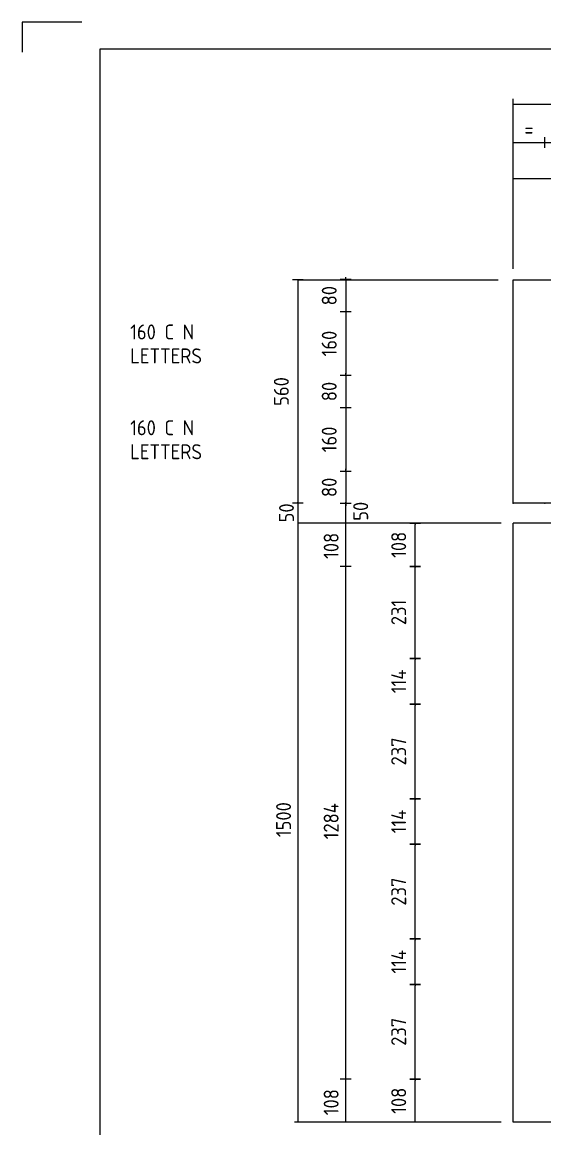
# Model space of a CAD drawing. Extents: x 0 to 420, y 0 to 297.
# Drawn here: x 0 to 87.3, y 112.2 to 297 of the extents above; entities that cross this region are included whole.
import ezdxf
from ezdxf.enums import TextEntityAlignment as Align

# ---------------------------------------------------------------- set-up
doc = ezdxf.new("R2010")
doc.units = 0
doc.header["$LTSCALE"] = 12
doc.header["$MEASUREMENT"] = 0
doc.header["$PDSIZE"] = 4
doc.layers.get('0').update_dxf_attribs({"linetype": 'CONTINUOUS'})
doc.layers.get('DEFPOINTS').update_dxf_attribs({"linetype": 'CONTINUOUS'})
for name, color, linetype in [('COMMENTS', 4, 'CONTINUOUS'), ('L25', 1, 'CONTINUOUS'), ('L35', 3, 'CONTINUOUS'), ('T25', 1, 'CONTINUOUS'), ('TBLK18', 4, 'CONTINUOUS'), ('TBLK25', 1, 'CONTINUOUS'), ('TBLK35', 3, 'CONTINUOUS'), ('TBLK50', 7, 'CONTINUOUS')]:
    doc.layers.add(name, color=color, linetype=linetype)
doc.styles.add('ISO', font='iso')
doc.dimstyles.new('SIGNSDIM-15', dxfattribs={"dimtxt": 2.5, "dimasz": 0.2, "dimexe": 1.5, "dimexo": 2, "dimgap": 1.5, "dimtad": 1, "dimdec": 0, "dimlfac": 15, "dimrnd": 1, "dimdsep": 46, "dimlunit": 6, "dimtxsty": 'ISO', "dimblk": 'SGNDIM', "dimcen": 2.5, "dimse1": 1, "dimse2": 1, "dimadec": 0, "dimazin": 0, "dimtfac": 1, "dimtdec": 0, "dimtix": 1, "dimtmove": 0, "dimatfit": 3, "dimldrblk": 'SGNDIM', "dimfxl": 0, "dimtolj": 1, "dimtzin": 0, "dimarcsym": 0})

# ---------------------------------------------------------------- blocks, each defined once
blk = doc.blocks.new('SGNDIM')
for p, q in [((0, 0), (-1, 0)), ((0, 4.5), (0, -4.5))]:
    blk.add_line(p, q)
blk = doc.blocks.new('*D18')
at = {"layer": 'DEFPOINTS', "color": 0}
for p in [(82.06, 254.01), (46.06, 216.68), (82.06, 216.68)]:
    blk.add_point(p, dxfattribs=at)
at = {"layer": 'T25', "color": 0, "lineweight": -2}
blk.add_line((46.06, 253.81), (46.06, 216.88), dxfattribs=at)
at = {"layer": 'T25', "color": 0, "lineweight": -2, "xscale": 0.2, "yscale": 0.2, "zscale": 0.2}
for p, rotation in [((46.06, 254.01), 90), ((46.06, 216.68), 270)]:
    blk.add_blockref('SGNDIM', p, dxfattribs=dict(at, rotation=rotation))
at = {"layer": 'T25', "color": 0, "insert": (43.31, 235.34), "char_height": 2.5, "attachment_point": 5, "rotation": 90, "style": 'ISO'}
blk.add_mtext('\\A1;560', dxfattribs=at)
blk = doc.blocks.new('*D17')
at = {"layer": 'DEFPOINTS', "color": 0}
for p in [(82.06, 254.01), (54.06, 248.68), (82.06, 248.68)]:
    blk.add_point(p, dxfattribs=at)
at = {"layer": 'T25', "color": 0, "lineweight": -2}
for p, q in [((54.06, 254.21), (54.06, 254.41)), ((54.06, 254.01), (54.06, 248.68)), ((54.06, 248.48), (54.06, 248.28))]:
    blk.add_line(p, q, dxfattribs=at)
at = {"layer": 'T25', "color": 0, "lineweight": -2, "xscale": 0.2, "yscale": 0.2, "zscale": 0.2}
for p, rotation in [((54.06, 254.01), 270), ((54.06, 248.68), 90)]:
    blk.add_blockref('SGNDIM', p, dxfattribs=dict(at, rotation=rotation))
at = {"layer": 'T25', "color": 0, "insert": (51.31, 251.34), "char_height": 2.5, "attachment_point": 5, "rotation": 90, "style": 'ISO'}
blk.add_mtext('\\A1;80', dxfattribs=at)
blk = doc.blocks.new('*D16')
at = {"layer": 'DEFPOINTS', "color": 0}
for p in [(82.06, 248.68), (54.06, 238.01), (82.06, 238.01)]:
    blk.add_point(p, dxfattribs=at)
at = {"layer": 'T25', "color": 0, "lineweight": -2}
blk.add_line((54.06, 248.48), (54.06, 238.21), dxfattribs=at)
at = {"layer": 'T25', "color": 0, "lineweight": -2, "xscale": 0.2, "yscale": 0.2, "zscale": 0.2}
for p, rotation in [((54.06, 248.68), 90), ((54.06, 238.01), 270)]:
    blk.add_blockref('SGNDIM', p, dxfattribs=dict(at, rotation=rotation))
at = {"layer": 'T25', "color": 0, "insert": (51.31, 243.34), "char_height": 2.5, "attachment_point": 5, "rotation": 90, "style": 'ISO'}
blk.add_mtext('\\A1;160', dxfattribs=at)
blk = doc.blocks.new('*D15')
at = {"layer": 'DEFPOINTS', "color": 0}
for p in [(82.06, 238.01), (54.06, 232.68), (82.06, 232.68)]:
    blk.add_point(p, dxfattribs=at)
at = {"layer": 'T25', "color": 0, "lineweight": -2}
for p, q in [((54.06, 238.21), (54.06, 238.41)), ((54.06, 238.01), (54.06, 232.68)), ((54.06, 232.48), (54.06, 232.28))]:
    blk.add_line(p, q, dxfattribs=at)
at = {"layer": 'T25', "color": 0, "lineweight": -2, "xscale": 0.2, "yscale": 0.2, "zscale": 0.2}
for p, rotation in [((54.06, 238.01), 270), ((54.06, 232.68), 90)]:
    blk.add_blockref('SGNDIM', p, dxfattribs=dict(at, rotation=rotation))
at = {"layer": 'T25', "color": 0, "insert": (51.31, 235.34), "char_height": 2.5, "attachment_point": 5, "rotation": 90, "style": 'ISO'}
blk.add_mtext('\\A1;80', dxfattribs=at)
blk = doc.blocks.new('*D14')
at = {"layer": 'DEFPOINTS', "color": 0}
for p in [(82.06, 232.68), (54.06, 222.01), (82.06, 222.01)]:
    blk.add_point(p, dxfattribs=at)
at = {"layer": 'T25', "color": 0, "lineweight": -2}
blk.add_line((54.06, 232.48), (54.06, 222.21), dxfattribs=at)
at = {"layer": 'T25', "color": 0, "lineweight": -2, "xscale": 0.2, "yscale": 0.2, "zscale": 0.2}
for p, rotation in [((54.06, 232.68), 90), ((54.06, 222.01), 270)]:
    blk.add_blockref('SGNDIM', p, dxfattribs=dict(at, rotation=rotation))
at = {"layer": 'T25', "color": 0, "insert": (51.31, 227.34), "char_height": 2.5, "attachment_point": 5, "rotation": 90, "style": 'ISO'}
blk.add_mtext('\\A1;160', dxfattribs=at)
blk = doc.blocks.new('*D13')
at = {"layer": 'DEFPOINTS', "color": 0}
for p in [(82.06, 222.01), (54.06, 216.68), (82.06, 216.68)]:
    blk.add_point(p, dxfattribs=at)
at = {"layer": 'T25', "color": 0, "lineweight": -2}
for p, q in [((54.06, 222.21), (54.06, 222.41)), ((54.06, 222.01), (54.06, 216.68)), ((54.06, 216.48), (54.06, 216.28))]:
    blk.add_line(p, q, dxfattribs=at)
at = {"layer": 'T25', "color": 0, "lineweight": -2, "xscale": 0.2, "yscale": 0.2, "zscale": 0.2}
for p, rotation in [((54.06, 222.01), 270), ((54.06, 216.68), 90)]:
    blk.add_blockref('SGNDIM', p, dxfattribs=dict(at, rotation=rotation))
at = {"layer": 'T25', "color": 0, "insert": (51.31, 219.34), "char_height": 2.5, "attachment_point": 5, "rotation": 90, "style": 'ISO'}
blk.add_mtext('\\A1;80', dxfattribs=at)
blk = doc.blocks.new('*D21')
at = {"layer": 'DEFPOINTS', "color": 0}
for p in [(228.72, 283.28), (82.06, 270.28), (228.72, 270.28)]:
    blk.add_point(p, dxfattribs=at)
at = {"layer": 'T25', "color": 0, "lineweight": -2}
blk.add_line((82.26, 283.28), (228.52, 283.28), dxfattribs=at)
at = {"layer": 'T25', "color": 0, "lineweight": -2, "xscale": 0.2, "yscale": 0.2, "zscale": 0.2, "rotation": 180}
blk.add_blockref('SGNDIM', (82.06, 283.28), dxfattribs=at)
at = {"layer": 'T25', "color": 0, "lineweight": -2, "xscale": 0.2, "yscale": 0.2, "zscale": 0.2}
blk.add_blockref('SGNDIM', (228.72, 283.28), dxfattribs=at)
at = {"layer": 'T25', "color": 0, "insert": (155.39, 286.21), "char_height": 2.5, "attachment_point": 5, "style": 'ISO'}
blk.add_mtext('\\A1;2,200', dxfattribs=at)
blk = doc.blocks.new('*D23')
at = {"layer": 'DEFPOINTS', "color": 0}
for p in [(138.7, 276.91), (87.31, 216.68), (138.7, 216.68)]:
    blk.add_point(p, dxfattribs=at)
at = {"layer": 'T25', "color": 0, "lineweight": -2}
blk.add_line((87.51, 276.91), (138.5, 276.91), dxfattribs=at)
at = {"layer": 'T25', "color": 0, "lineweight": -2, "xscale": 0.2, "yscale": 0.2, "zscale": 0.2, "rotation": 180}
blk.add_blockref('SGNDIM', (87.31, 276.91), dxfattribs=at)
at = {"layer": 'T25', "color": 0, "lineweight": -2, "xscale": 0.2, "yscale": 0.2, "zscale": 0.2}
blk.add_blockref('SGNDIM', (138.7, 276.91), dxfattribs=at)
at = {"layer": 'T25', "color": 0, "insert": (113.01, 279.66), "char_height": 2.5, "attachment_point": 5, "style": 'ISO'}
blk.add_mtext('\\A1;771', dxfattribs=at)
blk = doc.blocks.new('BLK4DES')
at = {"layer": 'COMMENTS', "style": 'ISO'}
for s, p in [('160 C N', (0, 0)), ('LETTERS', (0, -4))]:
    blk.add_text(s, height=2.5, dxfattribs=at).set_placement(p)
blk = doc.blocks.new('BLK7DES')
at = {"layer": 'COMMENTS', "style": 'ISO'}
for s, p in [('160 C N', (0, 0)), ('LETTERS', (0, -4))]:
    blk.add_text(s, height=2.5, dxfattribs=at).set_placement(p)
blk = doc.blocks.new('A3BBLK')
at = {"layer": 'TBLK25'}
for p, q in [((10, 297), (0, 297)), ((0, 297), (0, 292))]:
    blk.add_line(p, q, dxfattribs=at)
at = {"layer": 'TBLK50'}
for p, q in [((415.5, 292.5), (13, 292.5)), ((13, 292.5), (13, 4.5))]:
    blk.add_line(p, q, dxfattribs=at)
blk = doc.blocks.new('a3_in_vtblk_trial')
blk.add_blockref('A3BBLK', (0, 0))
at = {"layer": 'TBLK18', "style": 'ISO'}
blk.add_attdef('MR_DIRECTORATE', text='', height=1.5, dxfattribs=at).set_placement((381.5, 67.12), align=Align.CENTER)
for tag, p in [('STREET_NAME', (355.51, 61.1)), ('SUBURB_POSTCODE', (388.49, 61.1)), ('TELEPHONE_NO.', (368.31, 58.84)), ('FAX_NO.', (393.56, 58.84))]:
    blk.add_attdef(tag, p, '', height=1.5, dxfattribs=at)
at = {"layer": 'TBLK25', "style": 'ISO'}
for tag, height, p in [('MR_BRANCH', 2, (381.5, 64.2)), ('ROAD_SECTION', 1.75, (384.5, 29.16)), ('SLK', 1.75, (384.5, 26.11)), ('CHAINAGE', 1.75, (384.5, 19.21)), ('DRG_TYPE_03', 1.75, (360.51, 11.5)), ('DRG_TYPE_02', 1.75, (360.51, 8.36)), ('DRG_TYPE_01', 1.75, (360.3, 5.42))]:
    blk.add_attdef(tag, text='', height=height, dxfattribs=at).set_placement(p, align=Align.CENTER)
for tag, p, height in [('FILE_NUMBER', (371.77, 53.24), 2.5), ('DESIGNED_/_DRAWN', (371.77, 48.49), 2), ('DATE', (405.68, 48.49), 2), ('VERIFIED', (371.77, 43.49), 2), ('DATE', (405.68, 43.4), 2), ('APPROVED', (371.77, 38.49), 2), ('DATE', (405.68, 38.39), 2), ('LOCAL_AUTHORITY', (370.48, 16.73), 1.25)]:
    blk.add_attdef(tag, p, '', height=height, dxfattribs=at)
at = {"layer": 'TBLK35', "style": 'ISO', "width": 0.9}
for tag, p in [('ROAD_PROJECT&NUMBER', (384.5, 32.23)), ('DRAWING_DESCRIPTION', (384.5, 22.29))]:
    blk.add_attdef(tag, text='', height=2.5, dxfattribs=at).set_placement(p, align=Align.CENTER)
at = {"layer": 'TBLK50', "style": 'ISO'}
blk.add_attdef('DRG_NUMBER', (370.5, 6.02), '', height=5, dxfattribs=at)
blk = doc.blocks.new('*D24')
at = {"layer": 'DEFPOINTS', "color": 0}
for p in [(65.67, 120.55), (70.8, 120.55), (70.8, 113.35)]:
    blk.add_point(p, dxfattribs=at)
at = {"layer": 'L25', "color": 0, "lineweight": -2}
blk.add_line((65.67, 113.55), (65.67, 120.35), dxfattribs=at)
at = {"layer": 'L25', "color": 0, "lineweight": -2, "xscale": 0.2, "yscale": 0.2, "zscale": 0.2}
for p, rotation in [((65.67, 120.55), 90), ((65.67, 113.35), 270)]:
    blk.add_blockref('SGNDIM', p, dxfattribs=dict(at, rotation=rotation))
at = {"layer": 'L25', "color": 0, "insert": (62.92, 116.95), "char_height": 2.5, "attachment_point": 5, "rotation": 90, "style": 'ISO'}
blk.add_mtext('\\A1;108', dxfattribs=at)
blk = doc.blocks.new('*D25')
at = {"layer": 'DEFPOINTS', "color": 0}
for p in [(63.92, 136.35), (65.67, 136.35), (70.8, 120.55)]:
    blk.add_point(p, dxfattribs=at)
at = {"layer": 'L25', "color": 0, "lineweight": -2}
blk.add_line((65.67, 120.75), (65.67, 136.15), dxfattribs=at)
at = {"layer": 'L25', "color": 0, "lineweight": -2, "xscale": 0.2, "yscale": 0.2, "zscale": 0.2}
for p, rotation in [((65.67, 136.35), 90), ((65.67, 120.55), 270)]:
    blk.add_blockref('SGNDIM', p, dxfattribs=dict(at, rotation=rotation))
at = {"layer": 'L25', "color": 0, "insert": (62.92, 128.45), "char_height": 2.5, "attachment_point": 5, "rotation": 90, "style": 'ISO'}
blk.add_mtext('\\A1;237', dxfattribs=at)
blk = doc.blocks.new('*D26')
at = {"layer": 'DEFPOINTS', "color": 0}
for p in [(63.92, 143.95), (65.67, 143.95), (63.92, 136.35)]:
    blk.add_point(p, dxfattribs=at)
at = {"layer": 'L25', "color": 0, "lineweight": -2}
blk.add_line((65.67, 136.55), (65.67, 143.75), dxfattribs=at)
at = {"layer": 'L25', "color": 0, "lineweight": -2, "xscale": 0.2, "yscale": 0.2, "zscale": 0.2}
for p, rotation in [((65.67, 143.95), 90), ((65.67, 136.35), 270)]:
    blk.add_blockref('SGNDIM', p, dxfattribs=dict(at, rotation=rotation))
at = {"layer": 'L25', "color": 0, "insert": (62.92, 140.15), "char_height": 2.5, "attachment_point": 5, "rotation": 90, "style": 'ISO'}
blk.add_mtext('\\A1;114', dxfattribs=at)
blk = doc.blocks.new('*D27')
at = {"layer": 'DEFPOINTS', "color": 0}
for p in [(63.92, 159.75), (65.67, 159.75), (63.92, 143.95)]:
    blk.add_point(p, dxfattribs=at)
at = {"layer": 'L25', "color": 0, "lineweight": -2}
blk.add_line((65.67, 144.15), (65.67, 159.55), dxfattribs=at)
at = {"layer": 'L25', "color": 0, "lineweight": -2, "xscale": 0.2, "yscale": 0.2, "zscale": 0.2}
for p, rotation in [((65.67, 159.75), 90), ((65.67, 143.95), 270)]:
    blk.add_blockref('SGNDIM', p, dxfattribs=dict(at, rotation=rotation))
at = {"layer": 'L25', "color": 0, "insert": (62.92, 151.85), "char_height": 2.5, "attachment_point": 5, "rotation": 90, "style": 'ISO'}
blk.add_mtext('\\A1;237', dxfattribs=at)
blk = doc.blocks.new('*D28')
at = {"layer": 'DEFPOINTS', "color": 0}
for p in [(63.92, 167.35), (65.67, 167.35), (63.92, 159.75)]:
    blk.add_point(p, dxfattribs=at)
at = {"layer": 'L25', "color": 0, "lineweight": -2}
blk.add_line((65.67, 159.95), (65.67, 167.15), dxfattribs=at)
at = {"layer": 'L25', "color": 0, "lineweight": -2, "xscale": 0.2, "yscale": 0.2, "zscale": 0.2}
for p, rotation in [((65.67, 167.35), 90), ((65.67, 159.75), 270)]:
    blk.add_blockref('SGNDIM', p, dxfattribs=dict(at, rotation=rotation))
at = {"layer": 'L25', "color": 0, "insert": (62.92, 163.55), "char_height": 2.5, "attachment_point": 5, "rotation": 90, "style": 'ISO'}
blk.add_mtext('\\A1;114', dxfattribs=at)
blk = doc.blocks.new('*D29')
at = {"layer": 'DEFPOINTS', "color": 0}
for p in [(63.92, 183.15), (65.67, 183.15), (63.92, 167.35)]:
    blk.add_point(p, dxfattribs=at)
at = {"layer": 'L25', "color": 0, "lineweight": -2}
blk.add_line((65.67, 167.55), (65.67, 182.95), dxfattribs=at)
at = {"layer": 'L25', "color": 0, "lineweight": -2, "xscale": 0.2, "yscale": 0.2, "zscale": 0.2}
for p, rotation in [((65.67, 183.15), 90), ((65.67, 167.35), 270)]:
    blk.add_blockref('SGNDIM', p, dxfattribs=dict(at, rotation=rotation))
at = {"layer": 'L25', "color": 0, "insert": (62.92, 175.25), "char_height": 2.5, "attachment_point": 5, "rotation": 90, "style": 'ISO'}
blk.add_mtext('\\A1;237', dxfattribs=at)
blk = doc.blocks.new('*D30')
at = {"layer": 'DEFPOINTS', "color": 0}
for p in [(63.92, 190.75), (65.67, 190.75), (63.92, 183.15)]:
    blk.add_point(p, dxfattribs=at)
at = {"layer": 'L25', "color": 0, "lineweight": -2}
blk.add_line((65.67, 183.35), (65.67, 190.55), dxfattribs=at)
at = {"layer": 'L25', "color": 0, "lineweight": -2, "xscale": 0.2, "yscale": 0.2, "zscale": 0.2}
for p, rotation in [((65.67, 190.75), 90), ((65.67, 183.15), 270)]:
    blk.add_blockref('SGNDIM', p, dxfattribs=dict(at, rotation=rotation))
at = {"layer": 'L25', "color": 0, "insert": (62.92, 186.95), "char_height": 2.5, "attachment_point": 5, "rotation": 90, "style": 'ISO'}
blk.add_mtext('\\A1;114', dxfattribs=at)
blk = doc.blocks.new('*D31')
at = {"layer": 'DEFPOINTS', "color": 0}
for p in [(63.92, 206.15), (65.67, 206.15), (63.92, 190.75)]:
    blk.add_point(p, dxfattribs=at)
at = {"layer": 'L25', "color": 0, "lineweight": -2}
blk.add_line((65.67, 190.95), (65.67, 205.95), dxfattribs=at)
at = {"layer": 'L25', "color": 0, "lineweight": -2, "xscale": 0.2, "yscale": 0.2, "zscale": 0.2}
for p, rotation in [((65.67, 206.15), 90), ((65.67, 190.75), 270)]:
    blk.add_blockref('SGNDIM', p, dxfattribs=dict(at, rotation=rotation))
at = {"layer": 'L25', "color": 0, "insert": (62.92, 198.45), "char_height": 2.5, "attachment_point": 5, "rotation": 90, "style": 'ISO'}
blk.add_mtext('\\A1;231', dxfattribs=at)
blk = doc.blocks.new('*D32')
at = {"layer": 'DEFPOINTS', "color": 0}
for p in [(63.92, 213.35), (65.67, 213.35), (63.92, 206.15)]:
    blk.add_point(p, dxfattribs=at)
at = {"layer": 'L25', "color": 0, "lineweight": -2}
blk.add_line((65.67, 206.35), (65.67, 213.15), dxfattribs=at)
at = {"layer": 'L25', "color": 0, "lineweight": -2, "xscale": 0.2, "yscale": 0.2, "zscale": 0.2}
for p, rotation in [((65.67, 213.35), 90), ((65.67, 206.15), 270)]:
    blk.add_blockref('SGNDIM', p, dxfattribs=dict(at, rotation=rotation))
at = {"layer": 'L25', "color": 0, "insert": (62.92, 209.75), "char_height": 2.5, "attachment_point": 5, "rotation": 90, "style": 'ISO'}
blk.add_mtext('\\A1;108', dxfattribs=at)

msp = doc.modelspace()

# ---------------------------------------------------------------- linework, layer by layer
at = {"layer": 'L25'}
msp.add_line((46.056, 254.009), (79.563, 254.009), dxfattribs=at)
at = {"layer": 'L35'}
for p, q in [((229.456, 213.345), (82.056, 213.345)), ((82.056, 113.345), (82.056, 213.345)), ((229.456, 113.345), (82.056, 113.345))]:
    msp.add_line(p, q, dxfattribs=at)
msp.add_lwpolyline([(82.056, 216.675), (82.056, 254.009), (228.723, 254.009), (228.723, 216.675)], close=True, dxfattribs=at)
at = {"layer": 'T25'}
for p, q in [((82.056, 255.8), (82.056, 283.276)), ((82.056, 276.914), (87.311, 276.914)), ((82.056, 255.8), (82.056, 272.409)), ((82.256, 270.909), (136.544, 270.909)), ((46.056, 216.675), (46.056, 113.345)), ((54.056, 216.875), (54.056, 113.345)), ((80.056, 213.345), (46.056, 213.345)), ((54.956, 206.145), (53.156, 206.145)), ((54.956, 120.545), (53.156, 120.545)), ((80.056, 113.345), (45.518, 113.345))]:
    msp.add_line(p, q, dxfattribs=at)
for p in [(87.311, 276.914), (82.056, 216.675), (82.056, 216.675), (87.311, 216.675)]:
    msp.add_point(p, dxfattribs=at)

# ---------------------------------------------------------------- block references
at = {"layer": 'L25'}
msp.add_blockref('a3_in_vtblk_trial', (0, 0), dxfattribs=at)
at = {"layer": 'L35'}
for name, p in [('BLK4DES', (18.056, 244.034)), ('BLK7DES', (18.056, 228.034))]:
    msp.add_blockref(name, p, dxfattribs=at)
at = {"layer": 'T25', "xscale": 0.2, "yscale": 0.2, "zscale": 0.2, "rotation": 180}
msp.add_blockref('SGNDIM', (82.056, 270.909), dxfattribs=at)

# ---------------------------------------------------------------- texts
at = {"layer": 'T25', "style": 'ISO'}
msp.add_text('=', height=2.5, dxfattribs=at).set_placement((84.684, 279.164), align=Align.MIDDLE_CENTER)
for s, p in [('50', (45.419, 213.492)), ('50', (57.819, 213.757)), ('108', (52.884, 207.4)), ('1500', (44.933, 160.951)), ('1284', (52.884, 160.589)), ('108', (52.884, 114.529))]:
    msp.add_text(s, height=2.5, rotation=90, dxfattribs=at).set_placement(p)

# ---------------------------------------------------------------- dimensions: what is measured, and where the dimension line sits
at = {"layer": 'L25'}
for base, p1, p2, picture, middle in [((65.672, 213.345), (63.918, 206.145), (63.918, 213.345), '*D32', (62.922, 209.745)), ((65.672, 206.145), (63.918, 190.745), (63.918, 206.145), '*D31', (62.922, 198.445)), ((65.672, 190.745), (63.918, 183.145), (63.918, 190.745), '*D30', (62.922, 186.945)), ((65.672, 183.145), (63.918, 167.345), (63.918, 183.145), '*D29', (62.922, 175.245)), ((65.672, 167.345), (63.918, 159.745), (63.918, 167.345), '*D28', (62.922, 163.545)), ((65.672, 159.745), (63.918, 143.945), (63.918, 159.745), '*D27', (62.922, 151.845)), ((65.672, 143.945), (63.918, 136.345), (63.918, 143.945), '*D26', (62.922, 140.145)), ((65.672, 136.345), (70.803, 120.545), (63.918, 136.345), '*D25', (62.922, 128.445)), ((65.672, 120.545), (70.803, 113.345), (70.803, 120.545), '*D24', (62.922, 116.945))]:
    dim = msp.add_linear_dim(base=base, p1=p1, p2=p2, angle=90, dimstyle='SIGNSDIM-15', override={"dimtmove": 1}, dxfattribs=at)
    dim.commit()
    dim.dimension.update_dxf_attribs({"geometry": picture, "text_midpoint": middle})
at = {"layer": 'T25'}
for base, p1, p2, picture, middle in [((228.723, 283.276), (82.056, 270.276), (228.723, 270.276), '*D21', (155.389, 286.213)), ((138.704, 276.914), (87.311, 216.675), (138.704, 216.675), '*D23', (113.008, 279.664))]:
    dim = msp.add_linear_dim(base=base, p1=p1, p2=p2, dimstyle='SIGNSDIM-15', dxfattribs=at)
    dim.commit()
    dim.dimension.update_dxf_attribs({"geometry": picture, "text_midpoint": middle})
for base, p1, p2, picture, middle in [((46.056, 216.675), (82.056, 254.009), (82.056, 216.675), '*D18', (43.306, 235.342)), ((54.056, 248.675), (82.056, 254.009), (82.056, 248.675), '*D17', (51.306, 251.342)), ((54.056, 238.009), (82.056, 248.675), (82.056, 238.009), '*D16', (51.306, 243.342)), ((54.056, 232.675), (82.056, 238.009), (82.056, 232.675), '*D15', (51.306, 235.342)), ((54.056, 222.009), (82.056, 232.675), (82.056, 222.009), '*D14', (51.306, 227.342)), ((54.056, 216.675), (82.056, 222.009), (82.056, 216.675), '*D13', (51.306, 219.342))]:
    dim = msp.add_linear_dim(base=base, p1=p1, p2=p2, angle=90, dimstyle='SIGNSDIM-15', dxfattribs=at)
    dim.commit()
    dim.dimension.update_dxf_attribs({"geometry": picture, "text_midpoint": middle})

doc.saveas('drawing.dxf')
